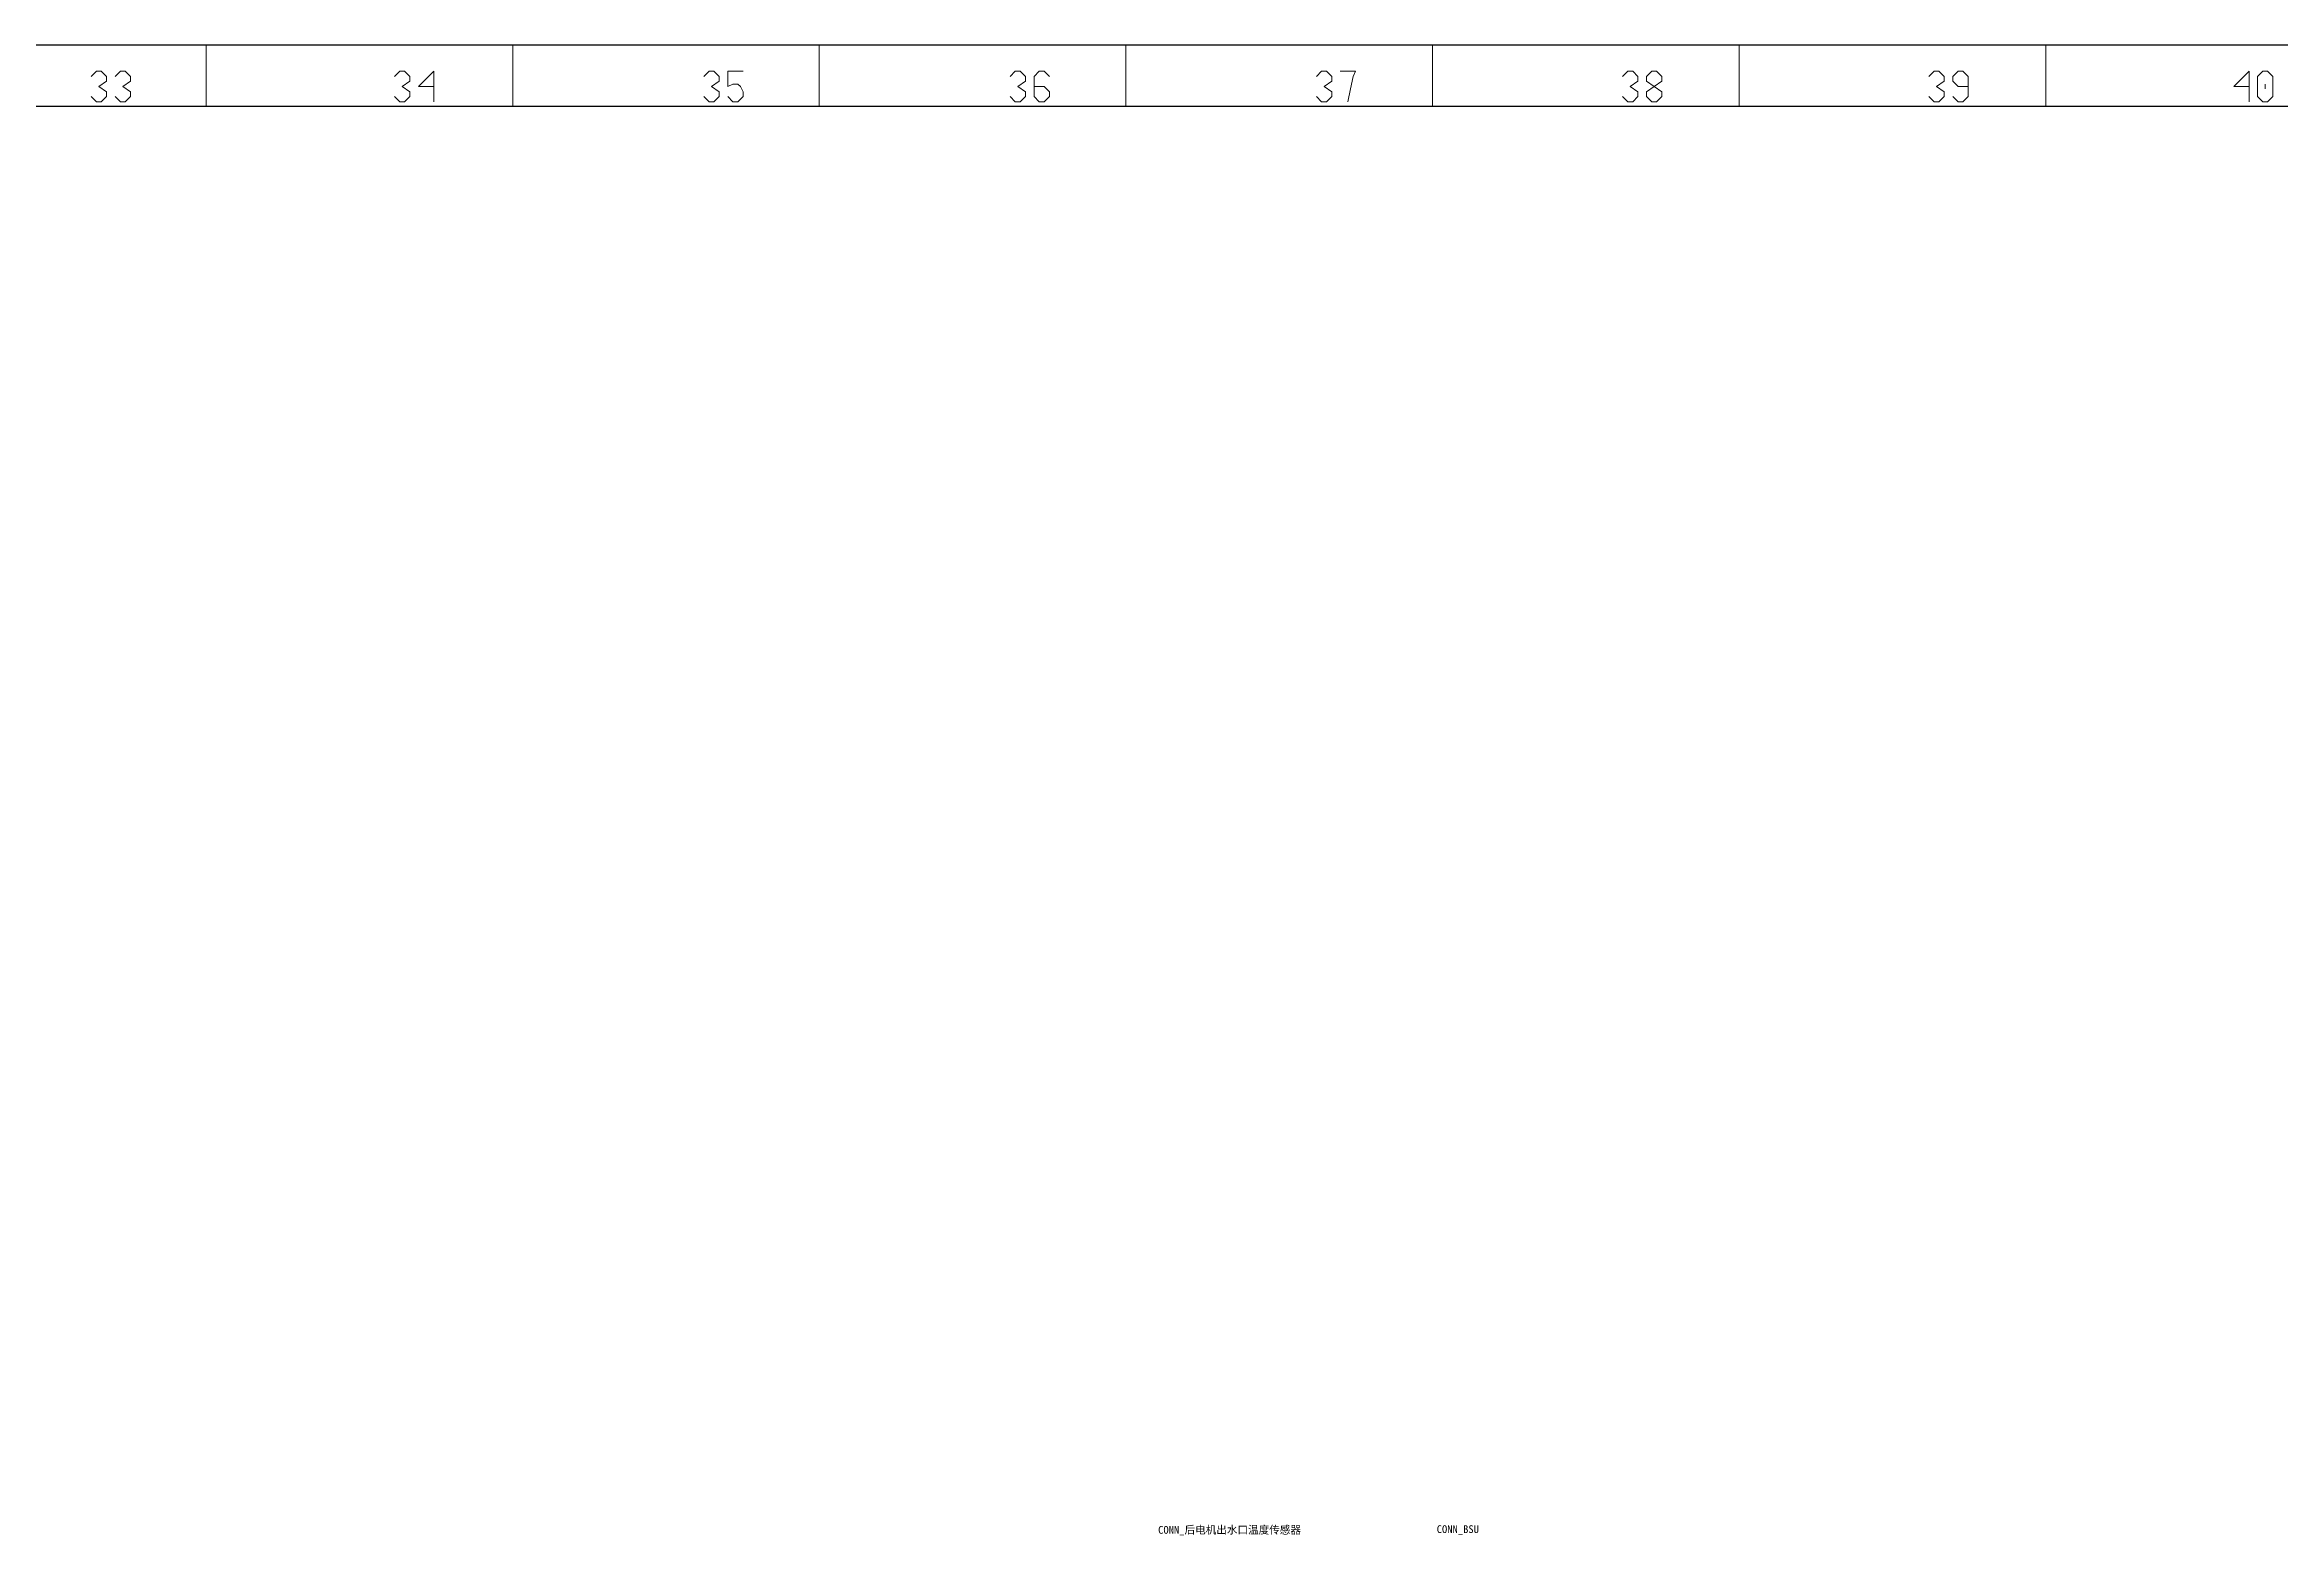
# Model space of a CAD drawing. Header units: millimetres. Extents: x 17 to 3784, y 12 to 1382.
# Drawn here: x 1655.9 to 2020.3, y 1138.3 to 1381.4 of the extents above; entities that cross this region are included whole.
import ezdxf

# ---------------------------------------------------------------- set-up
doc = ezdxf.new("R2010")
doc.units = ezdxf.units.MM
doc.styles.add('FangSong_GB2312_Style', font='simfang.ttf')

msp = doc.modelspace()

# ---------------------------------------------------------------- linework, layer by layer
for points in [[(18.14, 1381.34), (3479.85, 1381.34), (3479.85, 12.21), (18.14, 12.21)], [(43.28, 1371.36), (3469.6, 1371.36), (3469.6, 22.31), (43.28, 22.31)]]:
    msp.add_lwpolyline(points, close=True)
at = {"color": 7, "linetype": 'Continuous', "lineweight": 13}
for points in [[(1682.18, 1371.37), (1682.18, 1381.37)], [(1732.18, 1371.37), (1732.18, 1381.37)], [(1782.18, 1371.37), (1782.18, 1381.37)], [(1832.18, 1371.37), (1832.18, 1381.37)], [(1882.18, 1371.37), (1882.18, 1381.37)], [(1932.18, 1371.37), (1932.18, 1381.37)], [(1982.18, 1371.37), (1982.18, 1381.37)], [(1663.44, 1376.18), (1664.3, 1377.04)], [(1664.3, 1377.04), (1665.08, 1377.04)], [(1665.94, 1375.4), (1664.69, 1374.54)], [(1664.69, 1374.54), (1665.94, 1373.68)], [(1665.08, 1377.04), (1665.94, 1376.18)], [(1665.94, 1376.18), (1665.94, 1375.4)], [(1667.35, 1376.18), (1668.2, 1377.04)], [(1668.2, 1377.04), (1668.98, 1377.04)], [(1669.85, 1375.4), (1668.6, 1374.54)], [(1668.6, 1374.54), (1669.85, 1373.68)], [(1668.98, 1377.04), (1669.85, 1376.18)], [(1669.85, 1376.18), (1669.85, 1375.4)], [(1712.89, 1376.18), (1713.75, 1377.04)], [(1713.75, 1377.04), (1714.53, 1377.04)], [(1715.39, 1375.4), (1714.14, 1374.54)], [(1714.14, 1374.54), (1715.39, 1373.68)], [(1714.53, 1377.04), (1715.39, 1376.18)], [(1715.39, 1376.18), (1715.39, 1375.4)], [(1719.3, 1377.04), (1716.8, 1374.54)], [(1716.8, 1374.54), (1719.3, 1374.54)], [(1719.3, 1372.04), (1719.3, 1377.04)], [(1763.34, 1376.18), (1764.2, 1377.04)], [(1764.2, 1377.04), (1764.98, 1377.04)], [(1765.84, 1375.4), (1764.59, 1374.54)], [(1764.59, 1374.54), (1765.84, 1373.68)], [(1764.98, 1377.04), (1765.84, 1376.18)], [(1765.84, 1376.18), (1765.84, 1375.4)], [(1769.75, 1377.04), (1767.25, 1377.04)], [(1767.25, 1377.04), (1767.25, 1374.54)], [(1767.25, 1374.54), (1768.1, 1374.93)], [(1768.1, 1374.93), (1768.88, 1374.93)], [(1768.88, 1374.93), (1769.35, 1374.54)], [(1769.35, 1374.54), (1769.75, 1373.68)], [(1813.29, 1376.18), (1814.15, 1377.04)], [(1814.15, 1377.04), (1814.93, 1377.04)], [(1815.79, 1375.4), (1814.54, 1374.54)], [(1814.54, 1374.54), (1815.79, 1373.68)], [(1814.93, 1377.04), (1815.79, 1376.18)], [(1815.79, 1376.18), (1815.79, 1375.4)], [(1818.05, 1377.04), (1817.2, 1376.18)], [(1817.2, 1376.18), (1817.2, 1372.9)], [(1818.84, 1374.54), (1817.2, 1374.54)], [(1818.84, 1377.04), (1818.05, 1377.04)], [(1819.7, 1376.18), (1818.84, 1377.04)], [(1819.7, 1373.68), (1818.84, 1374.54)], [(1863.24, 1376.18), (1864.1, 1377.04)], [(1864.1, 1377.04), (1864.88, 1377.04)], [(1865.74, 1375.4), (1864.49, 1374.54)], [(1864.49, 1374.54), (1865.74, 1373.68)], [(1864.88, 1377.04), (1865.74, 1376.18)], [(1865.74, 1376.18), (1865.74, 1375.4)], [(1869.65, 1377.04), (1867.15, 1377.04)], [(1868.4, 1372.04), (1868.79, 1374.15)], [(1868.79, 1374.15), (1869.25, 1376.18)], [(1869.25, 1376.18), (1869.65, 1377.04)], [(1913.19, 1376.18), (1914.05, 1377.04)], [(1914.05, 1377.04), (1914.83, 1377.04)], [(1915.69, 1375.4), (1914.44, 1374.54)], [(1914.44, 1374.54), (1915.69, 1373.68)], [(1914.83, 1377.04), (1915.69, 1376.18)], [(1915.69, 1376.18), (1915.69, 1375.4)], [(1917.1, 1376.18), (1917.96, 1377.04)], [(1917.1, 1375.4), (1917.1, 1376.18)], [(1919.6, 1373.68), (1917.1, 1375.4)], [(1919.6, 1375.4), (1917.1, 1373.68)], [(1917.96, 1377.04), (1918.74, 1377.04)], [(1918.74, 1377.04), (1919.6, 1376.18)], [(1919.6, 1376.18), (1919.6, 1375.4)], [(1963.14, 1376.18), (1964, 1377.04)], [(1964, 1377.04), (1964.78, 1377.04)], [(1965.64, 1375.4), (1964.39, 1374.54)], [(1964.39, 1374.54), (1965.64, 1373.68)], [(1964.78, 1377.04), (1965.64, 1376.18)], [(1965.64, 1376.18), (1965.64, 1375.4)], [(1967.05, 1376.18), (1967.9, 1377.04)], [(1967.05, 1375.4), (1967.05, 1376.18)], [(1967.9, 1374.54), (1967.05, 1375.4)], [(1967.9, 1377.04), (1968.68, 1377.04)], [(1969.55, 1374.54), (1967.9, 1374.54)], [(1968.68, 1377.04), (1969.55, 1376.18)], [(1969.55, 1376.18), (1969.55, 1372.9)], [(2015.34, 1377.04), (2012.84, 1374.54)], [(2012.84, 1374.54), (2015.34, 1374.54)], [(2015.34, 1372.04), (2015.34, 1377.04)], [(2017.6, 1377.04), (2016.75, 1376.18)], [(2016.75, 1376.18), (2016.75, 1372.9)], [(2018.38, 1377.04), (2017.6, 1377.04)], [(2018, 1374.93), (2018, 1374.15)], [(2019.25, 1376.18), (2018.38, 1377.04)], [(2019.25, 1375.79), (2019.25, 1376.18)], [(2019.25, 1373.29), (2019.25, 1375.79)], [(1664.3, 1372.04), (1663.44, 1372.9)], [(1665.08, 1372.04), (1664.3, 1372.04)], [(1665.94, 1372.9), (1665.08, 1372.04)], [(1665.94, 1373.68), (1665.94, 1372.9)], [(1668.2, 1372.04), (1667.35, 1372.9)], [(1668.98, 1372.04), (1668.2, 1372.04)], [(1669.85, 1372.9), (1668.98, 1372.04)], [(1669.85, 1373.68), (1669.85, 1372.9)], [(1713.75, 1372.04), (1712.89, 1372.9)], [(1714.53, 1372.04), (1713.75, 1372.04)], [(1715.39, 1372.9), (1714.53, 1372.04)], [(1715.39, 1373.68), (1715.39, 1372.9)], [(1764.2, 1372.04), (1763.34, 1372.9)], [(1764.98, 1372.04), (1764.2, 1372.04)], [(1765.84, 1372.9), (1764.98, 1372.04)], [(1765.84, 1373.68), (1765.84, 1372.9)], [(1768.1, 1372.04), (1767.25, 1372.9)], [(1768.88, 1372.04), (1768.1, 1372.04)], [(1769.75, 1372.9), (1768.88, 1372.04)], [(1769.75, 1373.68), (1769.75, 1372.9)], [(1814.15, 1372.04), (1813.29, 1372.9)], [(1814.93, 1372.04), (1814.15, 1372.04)], [(1815.79, 1372.9), (1814.93, 1372.04)], [(1815.79, 1373.68), (1815.79, 1372.9)], [(1817.2, 1372.9), (1818.05, 1372.04)], [(1818.05, 1372.04), (1818.84, 1372.04)], [(1818.84, 1372.04), (1819.7, 1372.9)], [(1819.7, 1372.9), (1819.7, 1373.68)], [(1864.1, 1372.04), (1863.24, 1372.9)], [(1864.88, 1372.04), (1864.1, 1372.04)], [(1865.74, 1372.9), (1864.88, 1372.04)], [(1865.74, 1373.68), (1865.74, 1372.9)], [(1914.05, 1372.04), (1913.19, 1372.9)], [(1914.83, 1372.04), (1914.05, 1372.04)], [(1915.69, 1372.9), (1914.83, 1372.04)], [(1915.69, 1373.68), (1915.69, 1372.9)], [(1917.1, 1373.68), (1917.1, 1372.9)], [(1917.1, 1372.9), (1917.96, 1372.04)], [(1917.96, 1372.04), (1918.74, 1372.04)], [(1918.74, 1372.04), (1919.6, 1372.9)], [(1919.6, 1372.9), (1919.6, 1373.68)], [(1964, 1372.04), (1963.14, 1372.9)], [(1964.78, 1372.04), (1964, 1372.04)], [(1965.64, 1372.9), (1964.78, 1372.04)], [(1965.64, 1373.68), (1965.64, 1372.9)], [(1967.9, 1372.04), (1967.05, 1372.9)], [(1968.68, 1372.04), (1967.9, 1372.04)], [(1969.55, 1372.9), (1968.68, 1372.04)], [(2016.75, 1372.9), (2017.6, 1372.04)], [(2017.6, 1372.04), (2018.38, 1372.04)], [(2018.38, 1372.04), (2019.25, 1372.9)], [(2019.25, 1372.9), (2019.25, 1373.29)]]:
    msp.add_lwpolyline(points, dxfattribs=at)

# ---------------------------------------------------------------- texts
at = {"color": 0, "linetype": 'Continuous', "style": 'FangSong_GB2312_Style'}
for s, height, p in [('CONN_后电机出水口温度传感器', 1.2655, (1837.44, 1138.52)), ('CONN_BSU', 1.265, (1882.87, 1138.64))]:
    msp.add_text(s, height=height, dxfattribs=at).set_placement(p)

doc.saveas('drawing.dxf')
